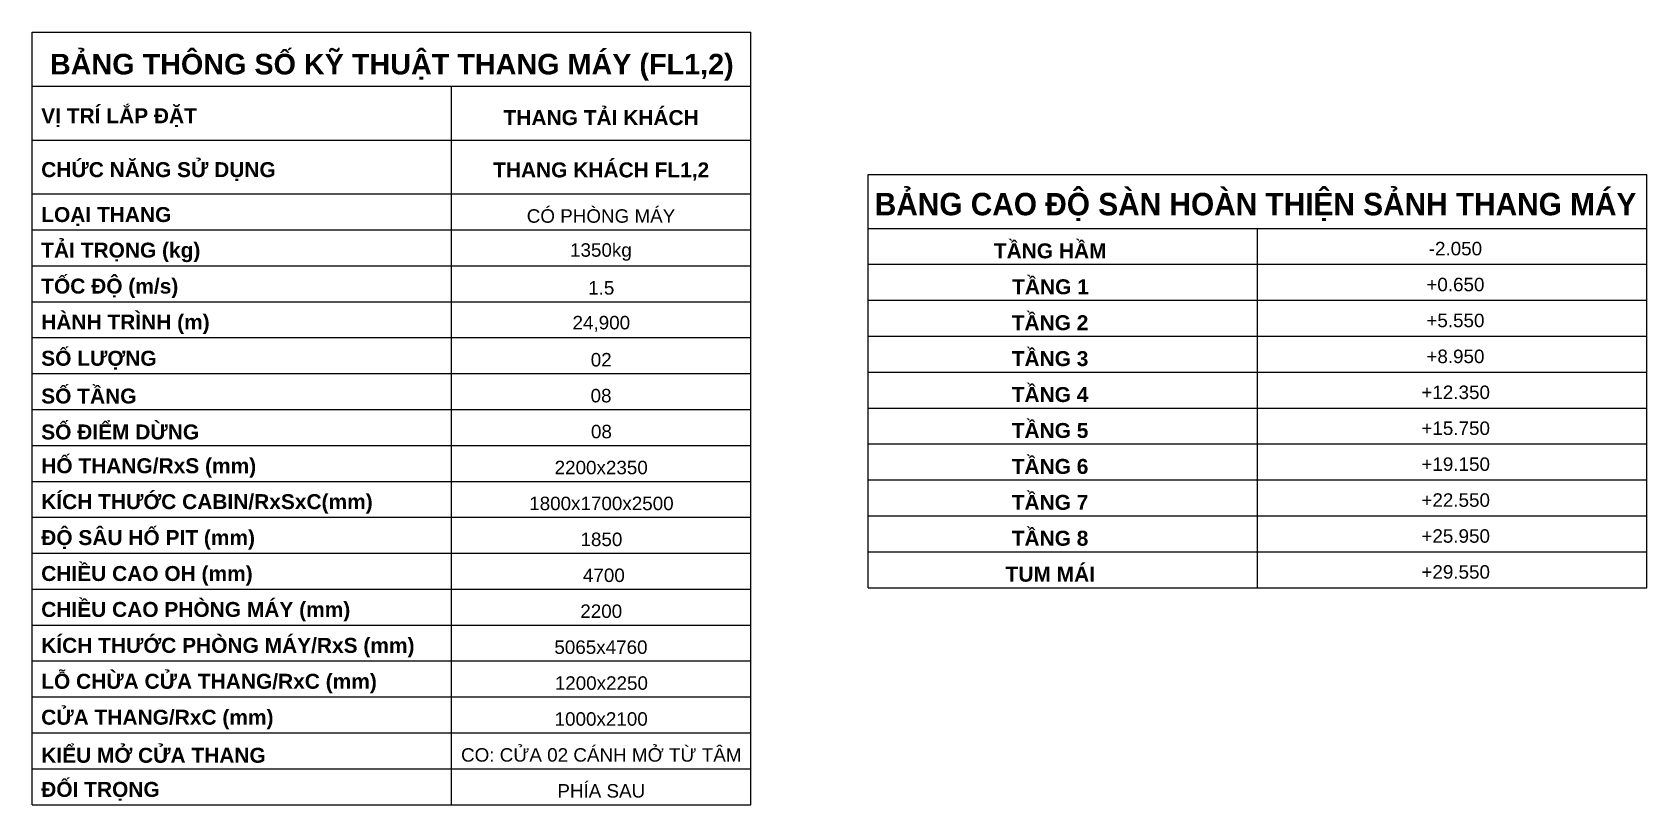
# Model space of a CAD drawing. Header units: millimetres. Extents: x 42962 to 86732, y 2002 to 54980.
# Drawn here: x 81341 to 86732, y 2002 to 4582 of the extents above.
import ezdxf

# ---------------------------------------------------------------- set-up
doc = ezdxf.new("R2010")
doc.units = ezdxf.units.MM
for name, color, linetype, lineweight in [('A-DETL-THIN', 151, 'Continuous', 18), ('G-ANNO-TEXT-1', 7, 'Continuous', 9), ('G-ANNO-TEXT-2', 5, 'Continuous', 9)]:
    doc.layers.add(name, color=color, linetype=linetype, lineweight=lineweight)
doc.styles.add('Arial_1', font='arial.ttf', dxfattribs={"height": 45})
doc.styles.add('Arial_B_2', font='arialbd.ttf', dxfattribs={"height": 50})
doc.styles.add('Arial_B_3', font='arialbd.ttf', dxfattribs={"height": 68.75})
doc.styles.add('Arial_B_4', font='arialbd.ttf', dxfattribs={"width": 0.95, "height": 75})

msp = doc.modelspace()

# ---------------------------------------------------------------- linework, layer by layer
at = {"layer": 'A-DETL-THIN'}
for p, q in [((81341.1, 2002), (81341.1, 4582)), ((81341.1, 4582), (83741.1, 4582)), ((83741.1, 2002), (83741.1, 4582)), ((81341.1, 4402), (83741.1, 4402)), ((82741.1, 2122), (82741.1, 4402)), ((82741.1, 2002), (82741.1, 4402)), ((81341.1, 4222), (83741.1, 4222)), ((84132.5, 4106.9), (86732.5, 4106.9)), ((84132.5, 2726.9), (84132.5, 4106.9)), ((86732.5, 2726.9), (86732.5, 4106.9)), ((81341.1, 4042), (83741.1, 4042)), ((81341.1, 3922), (83741.1, 3922)), ((84132.5, 3926.9), (86732.5, 3926.9)), ((84132.5, 3926.9), (86732.5, 3926.9)), ((85432.5, 2726.9), (85432.5, 3926.9)), ((81341.1, 3802), (83741.1, 3802)), ((84132.5, 3806.9), (86732.5, 3806.9)), ((81341.1, 3682), (83741.1, 3682)), ((84132.5, 3686.9), (86732.5, 3686.9)), ((81341.1, 3562), (83741.1, 3562)), ((84132.5, 3566.9), (86732.5, 3566.9)), ((81341.1, 3442), (83741.1, 3442)), ((84132.5, 3446.9), (86732.5, 3446.9)), ((81341.1, 3322), (83741.1, 3322)), ((84132.5, 3326.9), (86732.5, 3326.9)), ((81341.1, 3202), (83741.1, 3202)), ((84132.5, 3206.9), (86732.5, 3206.9)), ((81341.1, 3082), (83741.1, 3082)), ((84132.5, 3086.9), (86732.5, 3086.9)), ((84132.5, 2966.9), (86732.5, 2966.9)), ((81341.1, 2962), (83741.1, 2962)), ((81341.1, 2842), (83741.1, 2842)), ((84132.5, 2846.9), (86732.5, 2846.9)), ((81341.1, 2722), (83741.1, 2722)), ((84132.5, 2726.9), (86732.5, 2726.9)), ((81341.1, 2602), (83741.1, 2602)), ((81341.1, 2482), (82741.1, 2482)), ((81341.1, 2482), (83741.1, 2482)), ((81341.1, 2362), (83741.1, 2362)), ((81341.1, 2242), (83741.1, 2242)), ((81341.1, 2122), (83741.1, 2122)), ((81341.1, 2002), (83741.1, 2002))]:
    msp.add_line(p, q, dxfattribs=at)

# ---------------------------------------------------------------- texts
at = {"layer": 'G-ANNO-TEXT-1', "line_spacing_factor": 0.936439}
for s, insert, char_height, width, attachment_point, style in [('\\pt12.50013,25.00025,37.49969,49.99981,62.49994,75.00006,87.50019,100.00031,112.49975,124.99988,137.5,150.00013,162.50025,174.99969,187.49981,199.99994,212.50006,225.00019,237.50031,249.99975,262.49988,275,287.50013,300.00025,312.49969,324.99981,337.49994,350.00006,362.50019,375.00031,387.49975,399.99988;BẢNG THÔNG SỐ KỸ THUẬT THANG MÁY (FL1,2)', (82541.7, 4465.2), 68.75, 2383, 5, 'Arial_B_3'), ('\\pt317.5,635,952.5,1270,1587.5,1905,2222.5,2540,2857.5,3175,3492.5,3810,4127.5,4445,4762.5,5080,5397.5,5715,6032.5,6350,6667.5,6985,7302.5,7620,7937.5,8255,8572.5,8890,9207.5,9525,9842.5,10160;VỊ TRÍ LẮP ĐẶT', (81370.9, 4296.7), 50, 985.5, 4, 'Arial_B_2'), ('\\pt317.5,635,952.5,1270,1587.5,1905,2222.5,2540,2857.5,3175,3492.5,3810,4127.5,4445,4762.5,5080,5397.5,5715,6032.5,6350,6667.5,6985,7302.5,7620,7937.5,8255,8572.5,8890,9207.5,9525,9842.5,10160;THANG TẢI KHÁCH', (83240.8, 4296.7), 50, 879.75, 5, 'Arial_B_2'), ('\\pt317.5,635,952.5,1270,1587.5,1905,2222.5,2540,2857.5,3175,3492.5,3810,4127.5,4445,4762.5,5080,5397.5,5715,6032.5,6350,6667.5,6985,7302.5,7620,7937.5,8255,8572.5,8890,9207.5,9525,9842.5,10160;CHỨC NĂNG SỬ DỤNG', (81370.9, 4116.7), 50, 912.75, 4, 'Arial_B_2'), ('\\pt317.5,635,952.5,1270,1587.5,1905,2222.5,2540,2857.5,3175,3492.5,3810,4127.5,4445,4762.5,5080,5397.5,5715,6032.5,6350,6667.5,6985,7302.5,7620,7937.5,8255,8572.5,8890,9207.5,9525,9842.5,10160;THANG KHÁCH FL1,2', (83240.8, 4116.7), 50, 879.75, 5, 'Arial_B_2'), ('\\pt237.50025,474.99975,712.5,950.00025,1187.49975,1425,1662.50025,1899.99975,2137.5,2375.00025,2612.49975,2850,3087.50025,3324.99975,3562.5,3800.00025,4037.49975,4275,4512.50025,4749.99975,4987.5,5225.00025,5462.49975,5700,5937.50025,6174.99975,6412.5,6650.00025,6887.49975,7125,7362.50025,7599.99975;BẢNG CAO ĐỘ SÀN HOÀN THIỆN SẢNH THANG MÁY', (85426.2, 3998.4), 75, 2750.725, 5, 'Arial_B_4'), ('\\pt317.5,635,952.5,1270,1587.5,1905,2222.5,2540,2857.5,3175,3492.5,3810,4127.5,4445,4762.5,5080,5397.5,5715,6032.5,6350,6667.5,6985,7302.5,7620,7937.5,8255,8572.5,8890,9207.5,9525,9842.5,10160;LOẠI THANG', (81370.9, 3966.7), 50, 912.75, 4, 'Arial_B_2'), ('\\pt317.5,635,952.5,1270,1587.5,1905,2222.5,2540,2857.5,3175,3492.5,3810,4127.5,4445,4762.5,5080,5397.5,5715,6032.5,6350,6667.5,6985,7302.5,7620,7937.5,8255,8572.5,8890,9207.5,9525,9842.5,10160;TẢI TRỌNG (kg)', (81370.9, 3846.7), 50, 901.25, 4, 'Arial_B_2'), ('\\pt317.5,635,952.5,1270,1587.5,1905,2222.5,2540,2857.5,3175,3492.5,3810,4127.5,4445,4762.5,5080,5397.5,5715,6032.5,6350,6667.5,6985,7302.5,7620,7937.5,8255,8572.5,8890,9207.5,9525,9842.5,10160;TẦNG HẦM', (84740.4, 3851.6), 50, 555.75, 5, 'Arial_B_2'), ('\\pt317.5,635,952.5,1270,1587.5,1905,2222.5,2540,2857.5,3175,3492.5,3810,4127.5,4445,4762.5,5080,5397.5,5715,6032.5,6350,6667.5,6985,7302.5,7620,7937.5,8255,8572.5,8890,9207.5,9525,9842.5,10160;TỐC ĐỘ (m/s)', (81370.9, 3726.7), 50, 896.25, 4, 'Arial_B_2'), ('\\pt317.5,635,952.5,1270,1587.5,1905,2222.5,2540,2857.5,3175,3492.5,3810,4127.5,4445,4762.5,5080,5397.5,5715,6032.5,6350,6667.5,6985,7302.5,7620,7937.5,8255,8572.5,8890,9207.5,9525,9842.5,10160;TẦNG 1', (84741.4, 3731.6), 50, 555.75, 5, 'Arial_B_2'), ('\\pt317.5,635,952.5,1270,1587.5,1905,2222.5,2540,2857.5,3175,3492.5,3810,4127.5,4445,4762.5,5080,5397.5,5715,6032.5,6350,6667.5,6985,7302.5,7620,7937.5,8255,8572.5,8890,9207.5,9525,9842.5,10160;HÀNH TRÌNH (m)', (81370.9, 3606.7), 50, 896.25, 4, 'Arial_B_2'), ('\\pt317.5,635,952.5,1270,1587.5,1905,2222.5,2540,2857.5,3175,3492.5,3810,4127.5,4445,4762.5,5080,5397.5,5715,6032.5,6350,6667.5,6985,7302.5,7620,7937.5,8255,8572.5,8890,9207.5,9525,9842.5,10160;TẦNG 2', (84739.8, 3611.6), 50, 398.5, 5, 'Arial_B_2'), ('\\pt317.5,635,952.5,1270,1587.5,1905,2222.5,2540,2857.5,3175,3492.5,3810,4127.5,4445,4762.5,5080,5397.5,5715,6032.5,6350,6667.5,6985,7302.5,7620,7937.5,8255,8572.5,8890,9207.5,9525,9842.5,10160;SỐ LƯỢNG', (81370.9, 3486.7), 50, 896.25, 4, 'Arial_B_2'), ('\\pt317.5,635,952.5,1270,1587.5,1905,2222.5,2540,2857.5,3175,3492.5,3810,4127.5,4445,4762.5,5080,5397.5,5715,6032.5,6350,6667.5,6985,7302.5,7620,7937.5,8255,8572.5,8890,9207.5,9525,9842.5,10160;TẦNG 3', (84739.8, 3491.6), 50, 398.5, 5, 'Arial_B_2'), ('\\pt317.5,635,952.5,1270,1587.5,1905,2222.5,2540,2857.5,3175,3492.5,3810,4127.5,4445,4762.5,5080,5397.5,5715,6032.5,6350,6667.5,6985,7302.5,7620,7937.5,8255,8572.5,8890,9207.5,9525,9842.5,10160;SỐ TẦNG', (81370.9, 3366.7), 50, 896.25, 4, 'Arial_B_2'), ('\\pt317.5,635,952.5,1270,1587.5,1905,2222.5,2540,2857.5,3175,3492.5,3810,4127.5,4445,4762.5,5080,5397.5,5715,6032.5,6350,6667.5,6985,7302.5,7620,7937.5,8255,8572.5,8890,9207.5,9525,9842.5,10160;TẦNG 4', (84739.8, 3371.6), 50, 398.5, 5, 'Arial_B_2'), ('\\pt317.5,635,952.5,1270,1587.5,1905,2222.5,2540,2857.5,3175,3492.5,3810,4127.5,4445,4762.5,5080,5397.5,5715,6032.5,6350,6667.5,6985,7302.5,7620,7937.5,8255,8572.5,8890,9207.5,9525,9842.5,10160;TẦNG 5', (84739.8, 3251.6), 50, 398.5, 5, 'Arial_B_2'), ('\\pt317.5,635,952.5,1270,1587.5,1905,2222.5,2540,2857.5,3175,3492.5,3810,4127.5,4445,4762.5,5080,5397.5,5715,6032.5,6350,6667.5,6985,7302.5,7620,7937.5,8255,8572.5,8890,9207.5,9525,9842.5,10160;SỐ ĐIỂM DỪNG', (81370.9, 3246.7), 50, 896.25, 4, 'Arial_B_2'), ('\\pt317.5,635,952.5,1270,1587.5,1905,2222.5,2540,2857.5,3175,3492.5,3810,4127.5,4445,4762.5,5080,5397.5,5715,6032.5,6350,6667.5,6985,7302.5,7620,7937.5,8255,8572.5,8890,9207.5,9525,9842.5,10160;HỐ THANG/RxS (mm)', (81370.9, 3126.7), 50, 1347.75, 4, 'Arial_B_2'), ('\\pt317.5,635,952.5,1270,1587.5,1905,2222.5,2540,2857.5,3175,3492.5,3810,4127.5,4445,4762.5,5080,5397.5,5715,6032.5,6350,6667.5,6985,7302.5,7620,7937.5,8255,8572.5,8890,9207.5,9525,9842.5,10160;TẦNG 6', (84739.8, 3131.6), 50, 398.5, 5, 'Arial_B_2'), ('\\pt317.5,635,952.5,1270,1587.5,1905,2222.5,2540,2857.5,3175,3492.5,3810,4127.5,4445,4762.5,5080,5397.5,5715,6032.5,6350,6667.5,6985,7302.5,7620,7937.5,8255,8572.5,8890,9207.5,9525,9842.5,10160;KÍCH THƯỚC CABIN/RxSxC(mm)', (81370.9, 3006.7), 50, 1346, 4, 'Arial_B_2'), ('\\pt317.5,635,952.5,1270,1587.5,1905,2222.5,2540,2857.5,3175,3492.5,3810,4127.5,4445,4762.5,5080,5397.5,5715,6032.5,6350,6667.5,6985,7302.5,7620,7937.5,8255,8572.5,8890,9207.5,9525,9842.5,10160;TẦNG 7', (84739.8, 3011.6), 50, 398.5, 5, 'Arial_B_2'), ('\\pt317.5,635,952.5,1270,1587.5,1905,2222.5,2540,2857.5,3175,3492.5,3810,4127.5,4445,4762.5,5080,5397.5,5715,6032.5,6350,6667.5,6985,7302.5,7620,7937.5,8255,8572.5,8890,9207.5,9525,9842.5,10160;ĐỘ SÂU HỐ PIT (mm)', (81370.9, 2886.7), 50, 1344.5, 4, 'Arial_B_2'), ('\\pt317.5,635,952.5,1270,1587.5,1905,2222.5,2540,2857.5,3175,3492.5,3810,4127.5,4445,4762.5,5080,5397.5,5715,6032.5,6350,6667.5,6985,7302.5,7620,7937.5,8255,8572.5,8890,9207.5,9525,9842.5,10160;TẦNG 8', (84739.8, 2891.6), 50, 398.5, 5, 'Arial_B_2'), ('\\pt317.5,635,952.5,1270,1587.5,1905,2222.5,2540,2857.5,3175,3492.5,3810,4127.5,4445,4762.5,5080,5397.5,5715,6032.5,6350,6667.5,6985,7302.5,7620,7937.5,8255,8572.5,8890,9207.5,9525,9842.5,10160;CHIỀU CAO OH (mm)', (81370.9, 2766.7), 50, 1341.25, 4, 'Arial_B_2'), ('\\pt317.5,635,952.5,1270,1587.5,1905,2222.5,2540,2857.5,3175,3492.5,3810,4127.5,4445,4762.5,5080,5397.5,5715,6032.5,6350,6667.5,6985,7302.5,7620,7937.5,8255,8572.5,8890,9207.5,9525,9842.5,10160;TUM MÁI', (84740.8, 2771.6), 50, 398.5, 5, 'Arial_B_2'), ('\\pt317.5,635,952.5,1270,1587.5,1905,2222.5,2540,2857.5,3175,3492.5,3810,4127.5,4445,4762.5,5080,5397.5,5715,6032.5,6350,6667.5,6985,7302.5,7620,7937.5,8255,8572.5,8890,9207.5,9525,9842.5,10160;CHIỀU CAO PHÒNG MÁY (mm)', (81370.9, 2646.7), 50, 1342.75, 4, 'Arial_B_2'), ('\\pt317.5,635,952.5,1270,1587.5,1905,2222.5,2540,2857.5,3175,3492.5,3810,4127.5,4445,4762.5,5080,5397.5,5715,6032.5,6350,6667.5,6985,7302.5,7620,7937.5,8255,8572.5,8890,9207.5,9525,9842.5,10160;KÍCH THƯỚC PHÒNG MÁY/RxS (mm)', (81370.9, 2526.7), 50, 1347.75, 4, 'Arial_B_2'), ('\\pt317.5,635,952.5,1270,1587.5,1905,2222.5,2540,2857.5,3175,3492.5,3810,4127.5,4445,4762.5,5080,5397.5,5715,6032.5,6350,6667.5,6985,7302.5,7620,7937.5,8255,8572.5,8890,9207.5,9525,9842.5,10160;LỖ CHỪA CỬA THANG/RxC (mm)', (81370.9, 2406.7), 50, 1339.5, 4, 'Arial_B_2'), ('\\pt317.5,635,952.5,1270,1587.5,1905,2222.5,2540,2857.5,3175,3492.5,3810,4127.5,4445,4762.5,5080,5397.5,5715,6032.5,6350,6667.5,6985,7302.5,7620,7937.5,8255,8572.5,8890,9207.5,9525,9842.5,10160;CỬA THANG/RxC (mm)', (81370.9, 2286.7), 50, 1346, 4, 'Arial_B_2'), ('\\pt317.5,635,952.5,1270,1587.5,1905,2222.5,2540,2857.5,3175,3492.5,3810,4127.5,4445,4762.5,5080,5397.5,5715,6032.5,6350,6667.5,6985,7302.5,7620,7937.5,8255,8572.5,8890,9207.5,9525,9842.5,10160;KIỂU MỞ CỬA THANG', (81370.9, 2166.7), 50, 1356, 4, 'Arial_B_2'), ('\\pt317.5,635,952.5,1270,1587.5,1905,2222.5,2540,2857.5,3175,3492.5,3810,4127.5,4445,4762.5,5080,5397.5,5715,6032.5,6350,6667.5,6985,7302.5,7620,7937.5,8255,8572.5,8890,9207.5,9525,9842.5,10160;ĐỐI TRỌNG', (81370.9, 2046.7), 50, 1356, 4, 'Arial_B_2')]:
    msp.add_mtext(s, dxfattribs=dict(at, insert=insert, char_height=char_height, width=width, attachment_point=attachment_point, style=style))
at = {"layer": 'G-ANNO-TEXT-2', "char_height": 45, "attachment_point": 5, "line_spacing_factor": 0.936439, "style": 'Arial_1'}
for s, insert, width in [('\\pt317.5002,634.99995,952.50015,1269.9999,1587.5001,1904.99985,2222.50005,2539.9998,2857.5,3175.0002,3492.49995,3810.00015,4127.4999,4445.0001,4762.49985,5080.00005,5397.4998,5715,6032.5002,6349.99995,6667.50015,6984.9999,7302.5001,7619.99985,7937.50005,8254.9998,8572.5,8890.0002,9207.49995,9525.00015,9842.4999,10160.0001;CÓ PHÒNG MÁY', (83240.3, 3968), 993.75), ('\\pt317.5002,634.99995,952.50015,1269.9999,1587.5001,1904.99985,2222.50005,2539.9998,2857.5,3175.0002,3492.49995,3810.00015,4127.4999,4445.0001,4762.49985,5080.00005,5397.4998,5715,6032.5002,6349.99995,6667.50015,6984.9999,7302.5001,7619.99985,7937.50005,8254.9998,8572.5,8890.0002,9207.49995,9525.00015,9842.4999,10160.0001;-2.050', (86093.6, 3859.2), 597), ('\\pt317.5002,634.99995,952.50015,1269.9999,1587.5001,1904.99985,2222.50005,2539.9998,2857.5,3175.0002,3492.49995,3810.00015,4127.4999,4445.0001,4762.49985,5080.00005,5397.4998,5715,6032.5002,6349.99995,6667.50015,6984.9999,7302.5001,7619.99985,7937.50005,8254.9998,8572.5,8890.0002,9207.49995,9525.00015,9842.4999,10160.0001;1350kg', (83240, 3848), 997.25), ('\\pt317.5002,634.99995,952.50015,1269.9999,1587.5001,1904.99985,2222.50005,2539.9998,2857.5,3175.0002,3492.49995,3810.00015,4127.4999,4445.0001,4762.49985,5080.00005,5397.4998,5715,6032.5002,6349.99995,6667.50015,6984.9999,7302.5001,7619.99985,7937.50005,8254.9998,8572.5,8890.0002,9207.49995,9525.00015,9842.4999,10160.0001;1.5', (83241.2, 3728), 1002.25), ('\\pt317.5002,634.99995,952.50015,1269.9999,1587.5001,1904.99985,2222.50005,2539.9998,2857.5,3175.0002,3492.49995,3810.00015,4127.4999,4445.0001,4762.49985,5080.00005,5397.4998,5715,6032.5002,6349.99995,6667.50015,6984.9999,7302.5001,7619.99985,7937.50005,8254.9998,8572.5,8890.0002,9207.49995,9525.00015,9842.4999,10160.0001;+0.650', (86093.6, 3739.2), 597), ('\\pt317.5002,634.99995,952.50015,1269.9999,1587.5001,1904.99985,2222.50005,2539.9998,2857.5,3175.0002,3492.49995,3810.00015,4127.4999,4445.0001,4762.49985,5080.00005,5397.4998,5715,6032.5002,6349.99995,6667.50015,6984.9999,7302.5001,7619.99985,7937.50005,8254.9998,8572.5,8890.0002,9207.49995,9525.00015,9842.4999,10160.0001;24,900', (83241.4, 3608), 1003.75), ('\\pt317.5002,634.99995,952.50015,1269.9999,1587.5001,1904.99985,2222.50005,2539.9998,2857.5,3175.0002,3492.49995,3810.00015,4127.4999,4445.0001,4762.49985,5080.00005,5397.4998,5715,6032.5002,6349.99995,6667.50015,6984.9999,7302.5001,7619.99985,7937.50005,8254.9998,8572.5,8890.0002,9207.49995,9525.00015,9842.4999,10160.0001;+5.550', (86093.6, 3619.2), 597), ('\\pt317.5002,634.99995,952.50015,1269.9999,1587.5001,1904.99985,2222.50005,2539.9998,2857.5,3175.0002,3492.49995,3810.00015,4127.4999,4445.0001,4762.49985,5080.00005,5397.4998,5715,6032.5002,6349.99995,6667.50015,6984.9999,7302.5001,7619.99985,7937.50005,8254.9998,8572.5,8890.0002,9207.49995,9525.00015,9842.4999,10160.0001;02', (83241, 3488), 995.5), ('\\pt317.5002,634.99995,952.50015,1269.9999,1587.5001,1904.99985,2222.50005,2539.9998,2857.5,3175.0002,3492.49995,3810.00015,4127.4999,4445.0001,4762.49985,5080.00005,5397.4998,5715,6032.5002,6349.99995,6667.50015,6984.9999,7302.5001,7619.99985,7937.50005,8254.9998,8572.5,8890.0002,9207.49995,9525.00015,9842.4999,10160.0001;+8.950', (86093.6, 3499.2), 597), ('\\pt317.5002,634.99995,952.50015,1269.9999,1587.5001,1904.99985,2222.50005,2539.9998,2857.5,3175.0002,3492.49995,3810.00015,4127.4999,4445.0001,4762.49985,5080.00005,5397.4998,5715,6032.5002,6349.99995,6667.50015,6984.9999,7302.5001,7619.99985,7937.50005,8254.9998,8572.5,8890.0002,9207.49995,9525.00015,9842.4999,10160.0001;+12.350', (86094.5, 3379.2), 597), ('\\pt317.5002,634.99995,952.50015,1269.9999,1587.5001,1904.99985,2222.50005,2539.9998,2857.5,3175.0002,3492.49995,3810.00015,4127.4999,4445.0001,4762.49985,5080.00005,5397.4998,5715,6032.5002,6349.99995,6667.50015,6984.9999,7302.5001,7619.99985,7937.50005,8254.9998,8572.5,8890.0002,9207.49995,9525.00015,9842.4999,10160.0001;08', (83240.5, 3368), 1003.75), ('\\pt317.5002,634.99995,952.50015,1269.9999,1587.5001,1904.99985,2222.50005,2539.9998,2857.5,3175.0002,3492.49995,3810.00015,4127.4999,4445.0001,4762.49985,5080.00005,5397.4998,5715,6032.5002,6349.99995,6667.50015,6984.9999,7302.5001,7619.99985,7937.50005,8254.9998,8572.5,8890.0002,9207.49995,9525.00015,9842.4999,10160.0001;08', (83241.7, 3248), 998.75), ('\\pt317.5002,634.99995,952.50015,1269.9999,1587.5001,1904.99985,2222.50005,2539.9998,2857.5,3175.0002,3492.49995,3810.00015,4127.4999,4445.0001,4762.49985,5080.00005,5397.4998,5715,6032.5002,6349.99995,6667.50015,6984.9999,7302.5001,7619.99985,7937.50005,8254.9998,8572.5,8890.0002,9207.49995,9525.00015,9842.4999,10160.0001;+15.750', (86094.5, 3259.2), 597), ('\\pt317.5002,634.99995,952.50015,1269.9999,1587.5001,1904.99985,2222.50005,2539.9998,2857.5,3175.0002,3492.49995,3810.00015,4127.4999,4445.0001,4762.49985,5080.00005,5397.4998,5715,6032.5002,6349.99995,6667.50015,6984.9999,7302.5001,7619.99985,7937.50005,8254.9998,8572.5,8890.0002,9207.49995,9525.00015,9842.4999,10160.0001;2200x2350', (83241, 3128), 1003.75), ('\\pt317.5002,634.99995,952.50015,1269.9999,1587.5001,1904.99985,2222.50005,2539.9998,2857.5,3175.0002,3492.49995,3810.00015,4127.4999,4445.0001,4762.49985,5080.00005,5397.4998,5715,6032.5002,6349.99995,6667.50015,6984.9999,7302.5001,7619.99985,7937.50005,8254.9998,8572.5,8890.0002,9207.49995,9525.00015,9842.4999,10160.0001;+19.150', (86094.5, 3139.2), 597), ('\\pt317.5002,634.99995,952.50015,1269.9999,1587.5001,1904.99985,2222.50005,2539.9998,2857.5,3175.0002,3492.49995,3810.00015,4127.4999,4445.0001,4762.49985,5080.00005,5397.4998,5715,6032.5002,6349.99995,6667.50015,6984.9999,7302.5001,7619.99985,7937.50005,8254.9998,8572.5,8890.0002,9207.49995,9525.00015,9842.4999,10160.0001;1800x1700x2500', (83241.7, 3008), 998.75), ('\\pt317.5002,634.99995,952.50015,1269.9999,1587.5001,1904.99985,2222.50005,2539.9998,2857.5,3175.0002,3492.49995,3810.00015,4127.4999,4445.0001,4762.49985,5080.00005,5397.4998,5715,6032.5002,6349.99995,6667.50015,6984.9999,7302.5001,7619.99985,7937.50005,8254.9998,8572.5,8890.0002,9207.49995,9525.00015,9842.4999,10160.0001;+22.550', (86094.5, 3019.2), 597), ('\\pt317.5002,634.99995,952.50015,1269.9999,1587.5001,1904.99985,2222.50005,2539.9998,2857.5,3175.0002,3492.49995,3810.00015,4127.4999,4445.0001,4762.49985,5080.00005,5397.4998,5715,6032.5002,6349.99995,6667.50015,6984.9999,7302.5001,7619.99985,7937.50005,8254.9998,8572.5,8890.0002,9207.49995,9525.00015,9842.4999,10160.0001;1850', (83241.7, 2888), 998.75), ('\\pt317.5002,634.99995,952.50015,1269.9999,1587.5001,1904.99985,2222.50005,2539.9998,2857.5,3175.0002,3492.49995,3810.00015,4127.4999,4445.0001,4762.49985,5080.00005,5397.4998,5715,6032.5002,6349.99995,6667.50015,6984.9999,7302.5001,7619.99985,7937.50005,8254.9998,8572.5,8890.0002,9207.49995,9525.00015,9842.4999,10160.0001;+25.950', (86094.5, 2899.2), 597), ('\\pt317.5002,634.99995,952.50015,1269.9999,1587.5001,1904.99985,2222.50005,2539.9998,2857.5,3175.0002,3492.49995,3810.00015,4127.4999,4445.0001,4762.49985,5080.00005,5397.4998,5715,6032.5002,6349.99995,6667.50015,6984.9999,7302.5001,7619.99985,7937.50005,8254.9998,8572.5,8890.0002,9207.49995,9525.00015,9842.4999,10160.0001;4700 ', (83249.9, 2768), 998.75), ('\\pt317.5002,634.99995,952.50015,1269.9999,1587.5001,1904.99985,2222.50005,2539.9998,2857.5,3175.0002,3492.49995,3810.00015,4127.4999,4445.0001,4762.49985,5080.00005,5397.4998,5715,6032.5002,6349.99995,6667.50015,6984.9999,7302.5001,7619.99985,7937.50005,8254.9998,8572.5,8890.0002,9207.49995,9525.00015,9842.4999,10160.0001;+29.550', (86094.5, 2779.2), 597), ('\\pt317.5002,634.99995,952.50015,1269.9999,1587.5001,1904.99985,2222.50005,2539.9998,2857.5,3175.0002,3492.49995,3810.00015,4127.4999,4445.0001,4762.49985,5080.00005,5397.4998,5715,6032.5002,6349.99995,6667.50015,6984.9999,7302.5001,7619.99985,7937.50005,8254.9998,8572.5,8890.0002,9207.49995,9525.00015,9842.4999,10160.0001;2200', (83241.1, 2648), 992.25), ('\\pt317.5002,634.99995,952.50015,1269.9999,1587.5001,1904.99985,2222.50005,2539.9998,2857.5,3175.0002,3492.49995,3810.00015,4127.4999,4445.0001,4762.49985,5080.00005,5397.4998,5715,6032.5002,6349.99995,6667.50015,6984.9999,7302.5001,7619.99985,7937.50005,8254.9998,8572.5,8890.0002,9207.49995,9525.00015,9842.4999,10160.0001;5065x4760', (83240.1, 2528), 992.25), ('\\pt317.5002,634.99995,952.50015,1269.9999,1587.5001,1904.99985,2222.50005,2539.9998,2857.5,3175.0002,3492.49995,3810.00015,4127.4999,4445.0001,4762.49985,5080.00005,5397.4998,5715,6032.5002,6349.99995,6667.50015,6984.9999,7302.5001,7619.99985,7937.50005,8254.9998,8572.5,8890.0002,9207.49995,9525.00015,9842.4999,10160.0001;1200x2250', (83241.5, 2408), 1003.75), ('\\pt317.5002,634.99995,952.50015,1269.9999,1587.5001,1904.99985,2222.50005,2539.9998,2857.5,3175.0002,3492.49995,3810.00015,4127.4999,4445.0001,4762.49985,5080.00005,5397.4998,5715,6032.5002,6349.99995,6667.50015,6984.9999,7302.5001,7619.99985,7937.50005,8254.9998,8572.5,8890.0002,9207.49995,9525.00015,9842.4999,10160.0001;1000x2100', (83240.9, 2288), 998.75), ('\\pt317.5002,634.99995,952.50015,1269.9999,1587.5001,1904.99985,2222.50005,2539.9998,2857.5,3175.0002,3492.49995,3810.00015,4127.4999,4445.0001,4762.49985,5080.00005,5397.4998,5715,6032.5002,6349.99995,6667.50015,6984.9999,7302.5001,7619.99985,7937.50005,8254.9998,8572.5,8890.0002,9207.49995,9525.00015,9842.4999,10160.0001;CO: CỬA 02 CÁNH MỞ TỪ TÂM', (83241.2, 2168), 1003.75), ('\\pt317.5002,634.99995,952.50015,1269.9999,1587.5001,1904.99985,2222.50005,2539.9998,2857.5,3175.0002,3492.49995,3810.00015,4127.4999,4445.0001,4762.49985,5080.00005,5397.4998,5715,6032.5002,6349.99995,6667.50015,6984.9999,7302.5001,7619.99985,7937.50005,8254.9998,8572.5,8890.0002,9207.49995,9525.00015,9842.4999,10160.0001;PHÍA SAU', (83241.2, 2048), 1003.75)]:
    msp.add_mtext(s, dxfattribs=dict(at, insert=insert, width=width))

doc.saveas('drawing.dxf')
